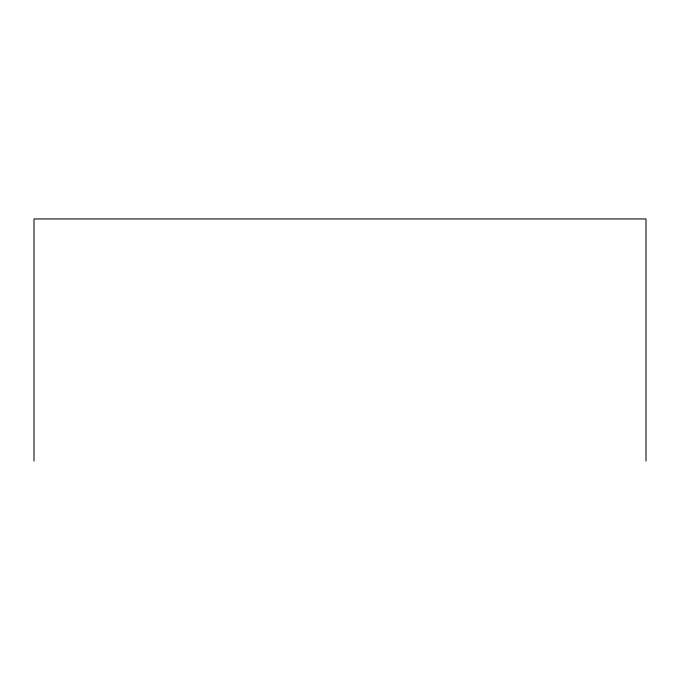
<?xml version="1.0" encoding="UTF-8"?>
<svg xmlns="http://www.w3.org/2000/svg" width="680" height="680" viewBox="0 0 680 680"><rect width="100%" height="100%" fill="white"/><g stroke="black" fill="none" stroke-linecap="round" stroke-linejoin="round"><path stroke-width="1.02" d="M646 461.065L646 218.934L34 218.934L34 461.065"/></g></svg>
